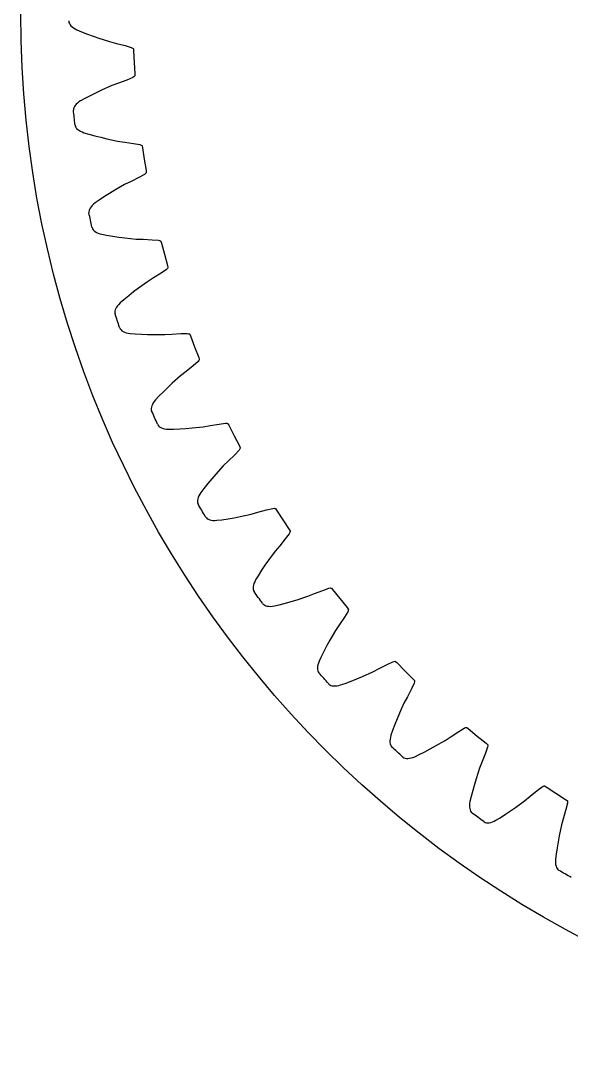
# Model space of a CAD drawing. Extents: x -32.5 to 32.5, y -32.5 to 32.5.
# Drawn here: x -32.5 to -15.31, y -32.5 to -0.22 of the extents above; entities that cross this region are included whole.
import ezdxf

# ---------------------------------------------------------------- set-up
doc = ezdxf.new("R2010")
doc.units = 0

msp = doc.modelspace()

# ---------------------------------------------------------------- linework, layer by layer
msp.add_circle((0, 0), 32.5)
msp.add_circle((0, 0), 32.5)
at = {"layer": 'layer0'}
for p, q in [((-30.999, -0.216), (-30.999, -0.234)), ((-30.999, -0.234), (-30.993, -0.27)), ((-30.993, -0.27), (-30.979, -0.306)), ((-30.979, -0.306), (-30.958, -0.341)), ((-30.958, -0.341), (-30.93, -0.376)), ((-30.93, -0.376), (-30.894, -0.409)), ((-30.894, -0.409), (-30.852, -0.441)), ((-30.852, -0.441), (-30.802, -0.472)), ((-30.802, -0.472), (-30.744, -0.501)), ((-30.744, -0.501), (-30.602, -0.56)), ((-30.602, -0.56), (-30.416, -0.632)), ((-30.416, -0.632), (-30.24, -0.698)), ((-30.24, -0.698), (-30.059, -0.762)), ((-30.059, -0.762), (-29.727, -0.869)), ((-29.727, -0.869), (-29.509, -0.923)), ((-29.509, -0.923), (-29.241, -0.994)), ((-29.241, -0.994), (-29.049, -1.051)), ((-29.049, -1.051), (-29.011, -1.069)), ((-29.011, -1.069), (-28.99, -1.087)), ((-28.99, -1.087), (-28.983, -1.097)), ((-28.983, -1.097), (-28.976, -1.157)), ((-28.976, -1.157), (-28.96, -1.518)), ((-28.96, -1.518), (-28.96, -1.518)), ((-28.96, -1.518), (-28.938, -1.878)), ((-28.938, -1.878), (-28.939, -1.938)), ((-29.655, -2.243), (-29.974, -2.385)), ((-29.443, -2.166), (-29.655, -2.243)), ((-29.184, -2.068), (-29.443, -2.166)), ((-29, -1.991), (-29.184, -2.068)), ((-28.964, -1.969), (-29, -1.991)), ((-28.945, -1.949), (-28.964, -1.969)), ((-28.939, -1.938), (-28.945, -1.949)), ((-30.315, -2.55), (-30.493, -2.642)), ((-30.147, -2.467), (-30.315, -2.55)), ((-29.974, -2.385), (-30.147, -2.467)), ((-30.824, -2.897), (-30.841, -2.934)), ((-30.8, -2.859), (-30.824, -2.897)), ((-30.768, -2.822), (-30.8, -2.859)), ((-30.729, -2.786), (-30.768, -2.822)), ((-30.682, -2.751), (-30.729, -2.786)), ((-30.628, -2.716), (-30.682, -2.751)), ((-30.493, -2.642), (-30.628, -2.716)), ((-30.851, -2.971), (-30.853, -3.007)), ((-30.841, -2.934), (-30.851, -2.971)), ((-30.807, -3.455), (-30.804, -3.473)), ((-30.804, -3.473), (-30.795, -3.508)), ((-30.795, -3.508), (-30.777, -3.543)), ((-30.777, -3.543), (-30.753, -3.575)), ((-30.753, -3.575), (-30.721, -3.607)), ((-30.721, -3.607), (-30.682, -3.636)), ((-30.682, -3.636), (-30.637, -3.664)), ((-30.637, -3.664), (-30.584, -3.689)), ((-30.584, -3.689), (-30.524, -3.711)), ((-30.524, -3.711), (-30.376, -3.755)), ((-30.376, -3.755), (-30.183, -3.808)), ((-30.183, -3.808), (-30.001, -3.855)), ((-30.001, -3.855), (-29.815, -3.899)), ((-29.815, -3.899), (-29.474, -3.971)), ((-29.474, -3.971), (-29.25, -4.003)), ((-29.25, -4.003), (-28.976, -4.045)), ((-28.976, -4.045), (-28.78, -4.082)), ((-28.78, -4.082), (-28.74, -4.096)), ((-28.74, -4.096), (-28.717, -4.111)), ((-28.717, -4.111), (-28.709, -4.121)), ((-28.709, -4.121), (-28.696, -4.179)), ((-28.696, -4.179), (-28.643, -4.537)), ((-28.643, -4.537), (-28.643, -4.537)), ((-28.643, -4.537), (-28.583, -4.893)), ((-28.808, -5.107), (-29.056, -5.232)), ((-28.633, -5.012), (-28.808, -5.107)), ((-28.599, -4.986), (-28.633, -5.012)), ((-28.582, -4.964), (-28.599, -4.986)), ((-28.583, -4.893), (-28.578, -4.952)), ((-28.578, -4.952), (-28.582, -4.964)), ((-29.258, -5.331), (-29.56, -5.505)), ((-29.056, -5.232), (-29.258, -5.331)), ((-29.883, -5.705), (-30.05, -5.815)), ((-29.724, -5.604), (-29.883, -5.705)), ((-29.56, -5.505), (-29.724, -5.604)), ((-30.353, -6.103), (-30.366, -6.141)), ((-30.332, -6.063), (-30.353, -6.103)), ((-30.304, -6.023), (-30.332, -6.063)), ((-30.269, -5.983), (-30.304, -6.023)), ((-30.227, -5.943), (-30.269, -5.983)), ((-30.177, -5.903), (-30.227, -5.943)), ((-30.05, -5.815), (-30.177, -5.903)), ((-30.366, -6.141), (-30.372, -6.179)), ((-30.372, -6.179), (-30.37, -6.216)), ((-30.277, -6.656), (-30.273, -6.674)), ((-30.273, -6.674), (-30.259, -6.708)), ((-30.259, -6.708), (-30.239, -6.74)), ((-30.239, -6.74), (-30.211, -6.77)), ((-30.211, -6.77), (-30.176, -6.798)), ((-30.176, -6.798), (-30.134, -6.823)), ((-30.134, -6.823), (-30.086, -6.846)), ((-30.086, -6.846), (-30.03, -6.865)), ((-30.03, -6.865), (-29.969, -6.882)), ((-29.969, -6.882), (-29.817, -6.91)), ((-29.817, -6.91), (-29.62, -6.943)), ((-29.62, -6.943), (-29.434, -6.97)), ((-29.434, -6.97), (-29.244, -6.995)), ((-29.244, -6.995), (-28.897, -7.031)), ((-28.897, -7.031), (-28.672, -7.038)), ((-28.672, -7.038), (-28.395, -7.052)), ((-28.395, -7.052), (-28.196, -7.068)), ((-28.196, -7.068), (-28.155, -7.078)), ((-28.155, -7.078), (-28.13, -7.091)), ((-28.13, -7.091), (-28.121, -7.099)), ((-28.121, -7.099), (-28.102, -7.156)), ((-28.102, -7.156), (-28.012, -7.506)), ((-28.012, -7.506), (-28.012, -7.506)), ((-28.012, -7.506), (-27.915, -7.854)), ((-27.952, -7.977), (-28.116, -8.091)), ((-27.922, -7.948), (-27.952, -7.977)), ((-27.907, -7.925), (-27.922, -7.948)), ((-27.915, -7.854), (-27.904, -7.913)), ((-27.904, -7.913), (-27.907, -7.925)), ((-28.541, -8.36), (-28.823, -8.564)), ((-28.35, -8.241), (-28.541, -8.36)), ((-28.116, -8.091), (-28.35, -8.241)), ((-28.975, -8.681), (-29.123, -8.798)), ((-28.823, -8.564), (-28.975, -8.681)), ((-29.394, -9.025), (-29.44, -9.07)), ((-29.277, -8.924), (-29.394, -9.025)), ((-29.123, -8.798), (-29.277, -8.924)), ((-29.558, -9.282), (-29.559, -9.32)), ((-29.559, -9.32), (-29.554, -9.356)), ((-29.549, -9.242), (-29.558, -9.282)), ((-29.532, -9.201), (-29.549, -9.242)), ((-29.509, -9.158), (-29.532, -9.201)), ((-29.478, -9.114), (-29.509, -9.158)), ((-29.44, -9.07), (-29.478, -9.114)), ((-29.415, -9.785), (-29.409, -9.802)), ((-29.409, -9.802), (-29.392, -9.834)), ((-29.392, -9.834), (-29.368, -9.864)), ((-29.368, -9.864), (-29.338, -9.891)), ((-29.338, -9.891), (-29.3, -9.915)), ((-29.3, -9.915), (-29.256, -9.936)), ((-29.256, -9.936), (-29.205, -9.953)), ((-29.205, -9.953), (-29.148, -9.967)), ((-29.148, -9.967), (-29.085, -9.977)), ((-29.085, -9.977), (-28.931, -9.989)), ((-28.931, -9.989), (-28.732, -10.001)), ((-28.732, -10.001), (-28.544, -10.009)), ((-28.004, -10.013), (-27.779, -9.997)), ((-27.779, -9.997), (-27.502, -9.981)), ((-27.502, -9.981), (-27.303, -9.976)), ((-27.303, -9.976), (-27.261, -9.982)), ((-27.261, -9.982), (-27.235, -9.992)), ((-27.235, -9.992), (-27.225, -10)), ((-27.225, -10), (-27.2, -10.054)), ((-28.544, -10.009), (-28.352, -10.013)), ((-28.352, -10.013), (-28.004, -10.013)), ((-27.2, -10.054), (-27.074, -10.393)), ((-27.074, -10.393), (-27.074, -10.393)), ((-27.074, -10.393), (-26.941, -10.729)), ((-26.965, -10.855), (-27.117, -10.985)), ((-26.938, -10.823), (-26.965, -10.855)), ((-26.941, -10.729), (-26.924, -10.786)), ((-26.926, -10.798), (-26.938, -10.823)), ((-26.924, -10.786), (-26.926, -10.798)), ((-27.511, -11.297), (-27.77, -11.53)), ((-27.333, -11.159), (-27.511, -11.297)), ((-27.117, -10.985), (-27.333, -11.159)), ((-27.77, -11.53), (-27.909, -11.662)), ((-28.184, -11.936), (-28.29, -12.048)), ((-28.044, -11.793), (-28.184, -11.936)), ((-27.909, -11.662), (-28.044, -11.793)), ((-28.409, -12.237), (-28.421, -12.28)), ((-28.39, -12.192), (-28.409, -12.237)), ((-28.364, -12.145), (-28.39, -12.192)), ((-28.331, -12.097), (-28.364, -12.145)), ((-28.29, -12.048), (-28.331, -12.097)), ((-28.421, -12.28), (-28.425, -12.321)), ((-28.425, -12.321), (-28.423, -12.359)), ((-28.423, -12.359), (-28.414, -12.394)), ((-28.231, -12.806), (-28.224, -12.822)), ((-28.224, -12.822), (-28.203, -12.853)), ((-28.203, -12.853), (-28.176, -12.88)), ((-28.176, -12.88), (-28.143, -12.904)), ((-28.143, -12.904), (-28.103, -12.924)), ((-27.15, -12.922), (-26.804, -12.885)), ((-26.804, -12.885), (-26.582, -12.846)), ((-26.582, -12.846), (-26.308, -12.801)), ((-26.308, -12.801), (-26.111, -12.775)), ((-26.111, -12.775), (-26.068, -12.777)), ((-26.068, -12.777), (-26.041, -12.784)), ((-26.041, -12.784), (-26.031, -12.791)), ((-26.031, -12.791), (-26, -12.842)), ((-26, -12.842), (-25.839, -13.166)), ((-28.103, -12.924), (-28.057, -12.94)), ((-28.057, -12.94), (-28.005, -12.952)), ((-28.005, -12.952), (-27.947, -12.959)), ((-27.947, -12.959), (-27.883, -12.962)), ((-27.883, -12.962), (-27.729, -12.958)), ((-27.729, -12.958), (-27.529, -12.949)), ((-27.529, -12.949), (-27.341, -12.937)), ((-27.341, -12.937), (-27.15, -12.922)), ((-25.839, -13.166), (-25.839, -13.166)), ((-25.839, -13.166), (-25.672, -13.486)), ((-25.672, -13.486), (-25.649, -13.541)), ((-25.649, -13.554), (-25.659, -13.579)), ((-25.649, -13.541), (-25.649, -13.554)), ((-25.82, -13.76), (-26.017, -13.955)), ((-25.683, -13.615), (-25.82, -13.76)), ((-25.659, -13.579), (-25.683, -13.615)), ((-26.179, -14.111), (-26.413, -14.37)), ((-26.017, -13.955), (-26.179, -14.111)), ((-26.537, -14.515), (-26.657, -14.66)), ((-26.413, -14.37), (-26.537, -14.515)), ((-26.782, -14.816), (-26.876, -14.939)), ((-26.657, -14.66), (-26.782, -14.816)), ((-26.974, -15.14), (-26.981, -15.184)), ((-26.96, -15.093), (-26.974, -15.14)), ((-26.939, -15.044), (-26.96, -15.093)), ((-26.911, -14.992), (-26.939, -15.044)), ((-26.876, -14.939), (-26.911, -14.992)), ((-26.981, -15.184), (-26.982, -15.224)), ((-26.982, -15.224), (-26.976, -15.262)), ((-26.976, -15.262), (-26.963, -15.297)), ((-25.094, -15.554), (-24.826, -15.481)), ((-24.826, -15.481), (-24.632, -15.435)), ((-24.632, -15.435), (-24.59, -15.432)), ((-24.59, -15.432), (-24.562, -15.436)), ((-24.562, -15.436), (-24.551, -15.442)), ((-24.551, -15.442), (-24.515, -15.49)), ((-24.515, -15.49), (-24.321, -15.794)), ((-26.738, -15.687), (-26.729, -15.702)), ((-26.729, -15.702), (-26.705, -15.73)), ((-26.705, -15.73), (-26.676, -15.755)), ((-26.676, -15.755), (-26.64, -15.775)), ((-26.64, -15.775), (-26.598, -15.79)), ((-26.598, -15.79), (-26.551, -15.802)), ((-26.551, -15.802), (-26.498, -15.808)), ((-26.498, -15.808), (-26.439, -15.809)), ((-26.439, -15.809), (-26.375, -15.806)), ((-26.375, -15.806), (-26.222, -15.786)), ((-26.222, -15.786), (-26.025, -15.756)), ((-26.025, -15.756), (-25.839, -15.724)), ((-25.839, -15.724), (-25.651, -15.689)), ((-25.651, -15.689), (-25.31, -15.616)), ((-25.31, -15.616), (-25.094, -15.554)), ((-24.321, -15.794), (-24.321, -15.794)), ((-24.321, -15.794), (-24.122, -16.096)), ((-24.122, -16.096), (-24.093, -16.148)), ((-24.24, -16.383), (-24.416, -16.598)), ((-24.119, -16.225), (-24.24, -16.383)), ((-24.099, -16.187), (-24.119, -16.225)), ((-24.092, -16.16), (-24.099, -16.187)), ((-24.093, -16.148), (-24.092, -16.16)), ((-24.561, -16.77), (-24.766, -17.052)), ((-24.416, -16.598), (-24.561, -16.77)), ((-24.766, -17.052), (-24.875, -17.21)), ((-24.979, -17.366), (-25.087, -17.535)), ((-24.875, -17.21), (-24.979, -17.366)), ((-25.196, -17.723), (-25.219, -17.777)), ((-25.167, -17.666), (-25.196, -17.723)), ((-25.087, -17.535), (-25.167, -17.666)), ((-25.244, -17.876), (-25.246, -17.921)), ((-25.246, -17.921), (-25.243, -17.961)), ((-25.235, -17.828), (-25.244, -17.876)), ((-25.243, -17.961), (-25.232, -17.998)), ((-25.219, -17.777), (-25.235, -17.828)), ((-25.232, -17.998), (-25.216, -18.031)), ((-23.33, -18.092), (-23.072, -17.991)), ((-23.072, -17.991), (-22.884, -17.925)), ((-22.884, -17.925), (-22.842, -17.917)), ((-22.842, -17.917), (-22.814, -17.919)), ((-22.814, -17.919), (-22.803, -17.924)), ((-22.803, -17.924), (-22.762, -17.968)), ((-22.762, -17.968), (-22.537, -18.25)), ((-24.952, -18.396), (-24.941, -18.41)), ((-24.429, -18.44), (-24.235, -18.39)), ((-24.235, -18.39), (-24.054, -18.339)), ((-24.054, -18.339), (-23.87, -18.284)), ((-23.87, -18.284), (-23.539, -18.176)), ((-23.539, -18.176), (-23.33, -18.092)), ((-22.537, -18.25), (-22.537, -18.25)), ((-22.537, -18.25), (-22.307, -18.529)), ((-24.941, -18.41), (-24.915, -18.436)), ((-24.915, -18.436), (-24.883, -18.457)), ((-24.883, -18.457), (-24.845, -18.473)), ((-24.845, -18.473), (-24.802, -18.484)), ((-24.802, -18.484), (-24.754, -18.49)), ((-24.754, -18.49), (-24.7, -18.491)), ((-24.7, -18.491), (-24.642, -18.486)), ((-24.642, -18.486), (-24.579, -18.476)), ((-24.579, -18.476), (-24.429, -18.44)), ((-22.291, -18.657), (-22.395, -18.827)), ((-22.307, -18.529), (-22.273, -18.578)), ((-22.275, -18.617), (-22.291, -18.657)), ((-22.271, -18.59), (-22.275, -18.617)), ((-22.273, -18.578), (-22.271, -18.59)), ((-22.395, -18.827), (-22.547, -19.059)), ((-22.673, -19.246), (-22.848, -19.547)), ((-22.547, -19.059), (-22.673, -19.246)), ((-22.848, -19.547), (-22.94, -19.715)), ((-23.027, -19.882), (-23.116, -20.061)), ((-22.94, -19.715), (-23.027, -19.882)), ((-23.222, -20.316), (-23.233, -20.368)), ((-23.206, -20.26), (-23.222, -20.316)), ((-23.183, -20.2), (-23.206, -20.26)), ((-23.116, -20.061), (-23.183, -20.2)), ((-21.311, -20.431), (-21.065, -20.304)), ((-21.065, -20.304), (-20.885, -20.219)), ((-20.885, -20.219), (-20.844, -20.207)), ((-20.844, -20.207), (-20.816, -20.206)), ((-20.816, -20.206), (-20.804, -20.209)), ((-20.804, -20.209), (-20.759, -20.248)), ((-20.759, -20.248), (-20.506, -20.506)), ((-23.233, -20.368), (-23.237, -20.417)), ((-23.237, -20.417), (-23.235, -20.461)), ((-23.235, -20.461), (-23.227, -20.502)), ((-23.227, -20.502), (-23.213, -20.537)), ((-23.213, -20.537), (-23.193, -20.568)), ((-21.828, -20.679), (-21.51, -20.537)), ((-21.51, -20.537), (-21.311, -20.431)), ((-20.506, -20.506), (-20.506, -20.506)), ((-20.506, -20.506), (-20.248, -20.759)), ((-22.892, -20.903), (-22.88, -20.916)), ((-22.88, -20.916), (-22.851, -20.939)), ((-22.851, -20.939), (-22.817, -20.957)), ((-22.817, -20.957), (-22.778, -20.969)), ((-22.778, -20.969), (-22.734, -20.975)), ((-22.734, -20.975), (-22.685, -20.976)), ((-22.685, -20.976), (-22.632, -20.972)), ((-22.632, -20.972), (-22.574, -20.961)), ((-22.574, -20.961), (-22.513, -20.944)), ((-22.513, -20.944), (-22.367, -20.893)), ((-22.367, -20.893), (-22.18, -20.822)), ((-22.18, -20.822), (-22.005, -20.753)), ((-22.005, -20.753), (-21.828, -20.679)), ((-20.219, -20.885), (-20.304, -21.065)), ((-20.248, -20.759), (-20.209, -20.804)), ((-20.207, -20.844), (-20.219, -20.885)), ((-20.209, -20.804), (-20.206, -20.816)), ((-20.206, -20.816), (-20.207, -20.844)), ((-20.304, -21.065), (-20.431, -21.311)), ((-20.537, -21.51), (-20.679, -21.828)), ((-20.431, -21.311), (-20.537, -21.51)), ((-20.679, -21.828), (-20.753, -22.005)), ((-20.822, -22.18), (-20.893, -22.367)), ((-20.753, -22.005), (-20.822, -22.18)), ((-18.657, -22.291), (-18.617, -22.275)), ((-18.617, -22.275), (-18.59, -22.271)), ((-18.59, -22.271), (-18.578, -22.273)), ((-18.578, -22.273), (-18.529, -22.307)), ((-20.961, -22.574), (-20.972, -22.632)), ((-20.944, -22.513), (-20.961, -22.574)), ((-20.893, -22.367), (-20.944, -22.513)), ((-19.246, -22.673), (-19.059, -22.547)), ((-19.059, -22.547), (-18.827, -22.395)), ((-18.827, -22.395), (-18.657, -22.291)), ((-18.529, -22.307), (-18.25, -22.537)), ((-18.25, -22.537), (-18.25, -22.537)), ((-18.25, -22.537), (-17.968, -22.762)), ((-20.972, -22.632), (-20.976, -22.685)), ((-20.976, -22.685), (-20.975, -22.734)), ((-20.975, -22.734), (-20.969, -22.778)), ((-20.969, -22.778), (-20.957, -22.817)), ((-20.957, -22.817), (-20.939, -22.851)), ((-20.939, -22.851), (-20.916, -22.88)), ((-19.715, -22.94), (-19.547, -22.848)), ((-19.547, -22.848), (-19.246, -22.673)), ((-17.925, -22.884), (-17.991, -23.072)), ((-17.968, -22.762), (-17.924, -22.803)), ((-17.917, -22.842), (-17.925, -22.884)), ((-17.924, -22.803), (-17.919, -22.814)), ((-17.919, -22.814), (-17.917, -22.842)), ((-20.582, -23.181), (-20.568, -23.193)), ((-20.568, -23.193), (-20.537, -23.213)), ((-20.537, -23.213), (-20.502, -23.227)), ((-20.502, -23.227), (-20.461, -23.235)), ((-20.461, -23.235), (-20.417, -23.237)), ((-20.417, -23.237), (-20.368, -23.233)), ((-20.368, -23.233), (-20.316, -23.222)), ((-20.316, -23.222), (-20.26, -23.206)), ((-20.26, -23.206), (-20.2, -23.183)), ((-20.2, -23.183), (-20.061, -23.116)), ((-20.061, -23.116), (-19.882, -23.027)), ((-19.882, -23.027), (-19.715, -22.94)), ((-17.991, -23.072), (-18.092, -23.33)), ((-18.176, -23.539), (-18.284, -23.87)), ((-18.092, -23.33), (-18.176, -23.539)), ((-18.284, -23.87), (-18.339, -24.054)), ((-18.339, -24.054), (-18.39, -24.235)), ((-16.383, -24.24), (-16.225, -24.119)), ((-16.225, -24.119), (-16.187, -24.099)), ((-16.187, -24.099), (-16.16, -24.092)), ((-16.16, -24.092), (-16.148, -24.093)), ((-16.148, -24.093), (-16.096, -24.122)), ((-16.096, -24.122), (-15.794, -24.321)), ((-18.44, -24.429), (-18.476, -24.579)), ((-18.39, -24.235), (-18.44, -24.429)), ((-16.77, -24.561), (-16.598, -24.416)), ((-16.598, -24.416), (-16.383, -24.24)), ((-15.794, -24.321), (-15.794, -24.321)), ((-15.794, -24.321), (-15.49, -24.515)), ((-15.49, -24.515), (-15.442, -24.551)), ((-18.486, -24.642), (-18.491, -24.7)), ((-18.491, -24.7), (-18.49, -24.754)), ((-18.49, -24.754), (-18.484, -24.802)), ((-18.476, -24.579), (-18.486, -24.642)), ((-18.484, -24.802), (-18.473, -24.845)), ((-18.473, -24.845), (-18.457, -24.883)), ((-17.21, -24.875), (-17.052, -24.766)), ((-17.052, -24.766), (-16.77, -24.561)), ((-15.481, -24.826), (-15.554, -25.094)), ((-15.435, -24.632), (-15.481, -24.826)), ((-15.442, -24.551), (-15.436, -24.562)), ((-15.436, -24.562), (-15.432, -24.59)), ((-15.432, -24.59), (-15.435, -24.632)), ((-18.457, -24.883), (-18.436, -24.915)), ((-18.436, -24.915), (-18.41, -24.941)), ((-17.723, -25.196), (-17.666, -25.167)), ((-17.666, -25.167), (-17.535, -25.087)), ((-17.535, -25.087), (-17.366, -24.979)), ((-17.366, -24.979), (-17.21, -24.875)), ((-15.554, -25.094), (-15.616, -25.31)), ((-18.046, -25.206), (-18.031, -25.216)), ((-18.031, -25.216), (-17.998, -25.232)), ((-17.998, -25.232), (-17.961, -25.243)), ((-17.961, -25.243), (-17.921, -25.246)), ((-17.921, -25.246), (-17.876, -25.244)), ((-17.876, -25.244), (-17.828, -25.235)), ((-17.828, -25.235), (-17.777, -25.219)), ((-17.777, -25.219), (-17.723, -25.196)), ((-15.616, -25.31), (-15.689, -25.651)), ((-15.689, -25.651), (-15.724, -25.839)), ((-15.756, -26.025), (-15.786, -26.222)), ((-15.724, -25.839), (-15.756, -26.025)), ((-15.806, -26.375), (-15.809, -26.439)), ((-15.809, -26.439), (-15.808, -26.498)), ((-15.786, -26.222), (-15.806, -26.375)), ((-15.808, -26.498), (-15.802, -26.551)), ((-15.802, -26.551), (-15.79, -26.598)), ((-15.79, -26.598), (-15.775, -26.64)), ((-15.775, -26.64), (-15.755, -26.676)), ((-15.755, -26.676), (-15.73, -26.705)), ((-15.73, -26.705), (-15.702, -26.729))]:
    msp.add_line(p, q, dxfattribs=at)
for centre, start, end in [((-63.153, -6.608), 5.5676, 6.3611), ((-62.117, -13.173), 11.5676, 12.3611), ((-60.399, -19.594), 17.5676, 18.3611), ((-58.02, -25.8), 23.5676, 24.3611), ((-55.006, -31.724), 29.5676, 30.3611), ((-51.388, -37.3), 35.5676, 36.3611), ((-47.208, -42.467), 41.5676, 42.3611), ((-42.51, -47.169), 47.5676, 48.3611), ((-37.347, -51.354), 53.5676, 54.3611), ((-31.774, -54.976), 59.5676, 60.3611)]:
    msp.add_arc(centre, 32.5, start, end, dxfattribs=at)
at = {"layer": 'layer1'}
for p, q in [((-30.999, -0.216), (-30.999, -0.234)), ((-30.999, -0.234), (-30.993, -0.27)), ((-30.993, -0.27), (-30.979, -0.306)), ((-30.979, -0.306), (-30.958, -0.341)), ((-30.958, -0.341), (-30.93, -0.376)), ((-30.93, -0.376), (-30.894, -0.409)), ((-30.894, -0.409), (-30.852, -0.441)), ((-30.852, -0.441), (-30.802, -0.472)), ((-30.802, -0.472), (-30.744, -0.501)), ((-30.744, -0.501), (-30.602, -0.56)), ((-30.602, -0.56), (-30.416, -0.632)), ((-30.416, -0.632), (-30.24, -0.698)), ((-30.24, -0.698), (-30.059, -0.762)), ((-30.059, -0.762), (-29.727, -0.869)), ((-29.727, -0.869), (-29.509, -0.923)), ((-29.509, -0.923), (-29.241, -0.994)), ((-29.241, -0.994), (-29.049, -1.051)), ((-29.049, -1.051), (-29.011, -1.069)), ((-29.011, -1.069), (-28.99, -1.087)), ((-28.99, -1.087), (-28.983, -1.097)), ((-28.983, -1.097), (-28.976, -1.157)), ((-28.976, -1.157), (-28.96, -1.518)), ((-28.96, -1.518), (-28.96, -1.518)), ((-28.96, -1.518), (-28.938, -1.878)), ((-28.938, -1.878), (-28.939, -1.938)), ((-29.655, -2.243), (-29.974, -2.385)), ((-29.443, -2.166), (-29.655, -2.243)), ((-29.184, -2.068), (-29.443, -2.166)), ((-29, -1.991), (-29.184, -2.068)), ((-28.964, -1.969), (-29, -1.991)), ((-28.945, -1.949), (-28.964, -1.969)), ((-28.939, -1.938), (-28.945, -1.949)), ((-30.315, -2.55), (-30.493, -2.642)), ((-30.147, -2.467), (-30.315, -2.55)), ((-29.974, -2.385), (-30.147, -2.467)), ((-30.824, -2.897), (-30.841, -2.934)), ((-30.8, -2.859), (-30.824, -2.897)), ((-30.768, -2.822), (-30.8, -2.859)), ((-30.729, -2.786), (-30.768, -2.822)), ((-30.682, -2.751), (-30.729, -2.786)), ((-30.628, -2.716), (-30.682, -2.751)), ((-30.493, -2.642), (-30.628, -2.716)), ((-30.851, -2.971), (-30.853, -3.007)), ((-30.841, -2.934), (-30.851, -2.971)), ((-30.807, -3.455), (-30.804, -3.473)), ((-30.804, -3.473), (-30.795, -3.508)), ((-30.795, -3.508), (-30.777, -3.543)), ((-30.777, -3.543), (-30.753, -3.575)), ((-30.753, -3.575), (-30.721, -3.607)), ((-30.721, -3.607), (-30.682, -3.636)), ((-30.682, -3.636), (-30.637, -3.664)), ((-30.637, -3.664), (-30.584, -3.689)), ((-30.584, -3.689), (-30.524, -3.711)), ((-30.524, -3.711), (-30.376, -3.755)), ((-30.376, -3.755), (-30.183, -3.808)), ((-30.183, -3.808), (-30.001, -3.855)), ((-30.001, -3.855), (-29.815, -3.899)), ((-29.815, -3.899), (-29.474, -3.971)), ((-29.474, -3.971), (-29.25, -4.003)), ((-29.25, -4.003), (-28.976, -4.045)), ((-28.976, -4.045), (-28.78, -4.082)), ((-28.78, -4.082), (-28.74, -4.096)), ((-28.74, -4.096), (-28.717, -4.111)), ((-28.717, -4.111), (-28.709, -4.121)), ((-28.709, -4.121), (-28.696, -4.179)), ((-28.696, -4.179), (-28.643, -4.537)), ((-28.643, -4.537), (-28.643, -4.537)), ((-28.643, -4.537), (-28.583, -4.893)), ((-28.808, -5.107), (-29.056, -5.232)), ((-28.633, -5.012), (-28.808, -5.107)), ((-28.599, -4.986), (-28.633, -5.012)), ((-28.582, -4.964), (-28.599, -4.986)), ((-28.583, -4.893), (-28.578, -4.952)), ((-28.578, -4.952), (-28.582, -4.964)), ((-29.258, -5.331), (-29.56, -5.505)), ((-29.056, -5.232), (-29.258, -5.331)), ((-29.883, -5.705), (-30.05, -5.815)), ((-29.724, -5.604), (-29.883, -5.705)), ((-29.56, -5.505), (-29.724, -5.604)), ((-30.353, -6.103), (-30.366, -6.141)), ((-30.332, -6.063), (-30.353, -6.103)), ((-30.304, -6.023), (-30.332, -6.063)), ((-30.269, -5.983), (-30.304, -6.023)), ((-30.227, -5.943), (-30.269, -5.983)), ((-30.177, -5.903), (-30.227, -5.943)), ((-30.05, -5.815), (-30.177, -5.903)), ((-30.366, -6.141), (-30.372, -6.179)), ((-30.372, -6.179), (-30.37, -6.216)), ((-30.277, -6.656), (-30.273, -6.674)), ((-30.273, -6.674), (-30.259, -6.708)), ((-30.259, -6.708), (-30.239, -6.74)), ((-30.239, -6.74), (-30.211, -6.77)), ((-30.211, -6.77), (-30.176, -6.798)), ((-30.176, -6.798), (-30.134, -6.823)), ((-30.134, -6.823), (-30.086, -6.846)), ((-30.086, -6.846), (-30.03, -6.865)), ((-30.03, -6.865), (-29.969, -6.882)), ((-29.969, -6.882), (-29.817, -6.91)), ((-29.817, -6.91), (-29.62, -6.943)), ((-29.62, -6.943), (-29.434, -6.97)), ((-29.434, -6.97), (-29.244, -6.995)), ((-29.244, -6.995), (-28.897, -7.031)), ((-28.897, -7.031), (-28.672, -7.038)), ((-28.672, -7.038), (-28.395, -7.052)), ((-28.395, -7.052), (-28.196, -7.068)), ((-28.196, -7.068), (-28.155, -7.078)), ((-28.155, -7.078), (-28.13, -7.091)), ((-28.13, -7.091), (-28.121, -7.099)), ((-28.121, -7.099), (-28.102, -7.156)), ((-28.102, -7.156), (-28.012, -7.506)), ((-28.012, -7.506), (-28.012, -7.506)), ((-28.012, -7.506), (-27.915, -7.854)), ((-27.952, -7.977), (-28.116, -8.091)), ((-27.922, -7.948), (-27.952, -7.977)), ((-27.907, -7.925), (-27.922, -7.948)), ((-27.915, -7.854), (-27.904, -7.913)), ((-27.904, -7.913), (-27.907, -7.925)), ((-28.541, -8.36), (-28.823, -8.564)), ((-28.35, -8.241), (-28.541, -8.36)), ((-28.116, -8.091), (-28.35, -8.241)), ((-28.975, -8.681), (-29.123, -8.798)), ((-28.823, -8.564), (-28.975, -8.681)), ((-29.394, -9.025), (-29.44, -9.07)), ((-29.277, -8.924), (-29.394, -9.025)), ((-29.123, -8.798), (-29.277, -8.924)), ((-29.558, -9.282), (-29.559, -9.32)), ((-29.559, -9.32), (-29.554, -9.356)), ((-29.549, -9.242), (-29.558, -9.282)), ((-29.532, -9.201), (-29.549, -9.242)), ((-29.509, -9.158), (-29.532, -9.201)), ((-29.478, -9.114), (-29.509, -9.158)), ((-29.44, -9.07), (-29.478, -9.114)), ((-29.415, -9.785), (-29.409, -9.802)), ((-29.409, -9.802), (-29.392, -9.834)), ((-29.392, -9.834), (-29.368, -9.864)), ((-29.368, -9.864), (-29.338, -9.891)), ((-29.338, -9.891), (-29.3, -9.915)), ((-29.3, -9.915), (-29.256, -9.936)), ((-29.256, -9.936), (-29.205, -9.953)), ((-29.205, -9.953), (-29.148, -9.967)), ((-29.148, -9.967), (-29.085, -9.977)), ((-29.085, -9.977), (-28.931, -9.989)), ((-28.931, -9.989), (-28.732, -10.001)), ((-28.732, -10.001), (-28.544, -10.009)), ((-28.004, -10.013), (-27.779, -9.997)), ((-27.779, -9.997), (-27.502, -9.981)), ((-27.502, -9.981), (-27.303, -9.976)), ((-27.303, -9.976), (-27.261, -9.982)), ((-27.261, -9.982), (-27.235, -9.992)), ((-27.235, -9.992), (-27.225, -10)), ((-27.225, -10), (-27.2, -10.054)), ((-28.544, -10.009), (-28.352, -10.013)), ((-28.352, -10.013), (-28.004, -10.013)), ((-27.2, -10.054), (-27.074, -10.393)), ((-27.074, -10.393), (-27.074, -10.393)), ((-27.074, -10.393), (-26.941, -10.729)), ((-26.965, -10.855), (-27.117, -10.985)), ((-26.938, -10.823), (-26.965, -10.855)), ((-26.941, -10.729), (-26.924, -10.786)), ((-26.926, -10.798), (-26.938, -10.823)), ((-26.924, -10.786), (-26.926, -10.798)), ((-27.511, -11.297), (-27.77, -11.53)), ((-27.333, -11.159), (-27.511, -11.297)), ((-27.117, -10.985), (-27.333, -11.159)), ((-27.77, -11.53), (-27.909, -11.662)), ((-28.184, -11.936), (-28.29, -12.048)), ((-28.044, -11.793), (-28.184, -11.936)), ((-27.909, -11.662), (-28.044, -11.793)), ((-28.409, -12.237), (-28.421, -12.28)), ((-28.39, -12.192), (-28.409, -12.237)), ((-28.364, -12.145), (-28.39, -12.192)), ((-28.331, -12.097), (-28.364, -12.145)), ((-28.29, -12.048), (-28.331, -12.097)), ((-28.421, -12.28), (-28.425, -12.321)), ((-28.425, -12.321), (-28.423, -12.359)), ((-28.423, -12.359), (-28.414, -12.394)), ((-28.231, -12.806), (-28.224, -12.822)), ((-28.224, -12.822), (-28.203, -12.853)), ((-28.203, -12.853), (-28.176, -12.88)), ((-28.176, -12.88), (-28.143, -12.904)), ((-28.143, -12.904), (-28.103, -12.924)), ((-27.15, -12.922), (-26.804, -12.885)), ((-26.804, -12.885), (-26.582, -12.846)), ((-26.582, -12.846), (-26.308, -12.801)), ((-26.308, -12.801), (-26.111, -12.775)), ((-26.111, -12.775), (-26.068, -12.777)), ((-26.068, -12.777), (-26.041, -12.784)), ((-26.041, -12.784), (-26.031, -12.791)), ((-26.031, -12.791), (-26, -12.842)), ((-26, -12.842), (-25.839, -13.166)), ((-28.103, -12.924), (-28.057, -12.94)), ((-28.057, -12.94), (-28.005, -12.952)), ((-28.005, -12.952), (-27.947, -12.959)), ((-27.947, -12.959), (-27.883, -12.962)), ((-27.883, -12.962), (-27.729, -12.958)), ((-27.729, -12.958), (-27.529, -12.949)), ((-27.529, -12.949), (-27.341, -12.937)), ((-27.341, -12.937), (-27.15, -12.922)), ((-25.839, -13.166), (-25.839, -13.166)), ((-25.839, -13.166), (-25.672, -13.486)), ((-25.672, -13.486), (-25.649, -13.541)), ((-25.649, -13.554), (-25.659, -13.579)), ((-25.649, -13.541), (-25.649, -13.554)), ((-25.82, -13.76), (-26.017, -13.955)), ((-25.683, -13.615), (-25.82, -13.76)), ((-25.659, -13.579), (-25.683, -13.615)), ((-26.179, -14.111), (-26.413, -14.37)), ((-26.017, -13.955), (-26.179, -14.111)), ((-26.537, -14.515), (-26.657, -14.66)), ((-26.413, -14.37), (-26.537, -14.515)), ((-26.782, -14.816), (-26.876, -14.939)), ((-26.657, -14.66), (-26.782, -14.816)), ((-26.974, -15.14), (-26.981, -15.184)), ((-26.96, -15.093), (-26.974, -15.14)), ((-26.939, -15.044), (-26.96, -15.093)), ((-26.911, -14.992), (-26.939, -15.044)), ((-26.876, -14.939), (-26.911, -14.992)), ((-26.981, -15.184), (-26.982, -15.224)), ((-26.982, -15.224), (-26.976, -15.262)), ((-26.976, -15.262), (-26.963, -15.297)), ((-25.094, -15.554), (-24.826, -15.481)), ((-24.826, -15.481), (-24.632, -15.435)), ((-24.632, -15.435), (-24.59, -15.432)), ((-24.59, -15.432), (-24.562, -15.436)), ((-24.562, -15.436), (-24.551, -15.442)), ((-24.551, -15.442), (-24.515, -15.49)), ((-24.515, -15.49), (-24.321, -15.794)), ((-26.738, -15.687), (-26.729, -15.702)), ((-26.729, -15.702), (-26.705, -15.73)), ((-26.705, -15.73), (-26.676, -15.755)), ((-26.676, -15.755), (-26.64, -15.775)), ((-26.64, -15.775), (-26.598, -15.79)), ((-26.598, -15.79), (-26.551, -15.802)), ((-26.551, -15.802), (-26.498, -15.808)), ((-26.498, -15.808), (-26.439, -15.809)), ((-26.439, -15.809), (-26.375, -15.806)), ((-26.375, -15.806), (-26.222, -15.786)), ((-26.222, -15.786), (-26.025, -15.756)), ((-26.025, -15.756), (-25.839, -15.724)), ((-25.839, -15.724), (-25.651, -15.689)), ((-25.651, -15.689), (-25.31, -15.616)), ((-25.31, -15.616), (-25.094, -15.554)), ((-24.321, -15.794), (-24.321, -15.794)), ((-24.321, -15.794), (-24.122, -16.096)), ((-24.122, -16.096), (-24.093, -16.148)), ((-24.24, -16.383), (-24.416, -16.598)), ((-24.119, -16.225), (-24.24, -16.383)), ((-24.099, -16.187), (-24.119, -16.225)), ((-24.092, -16.16), (-24.099, -16.187)), ((-24.093, -16.148), (-24.092, -16.16)), ((-24.561, -16.77), (-24.766, -17.052)), ((-24.416, -16.598), (-24.561, -16.77)), ((-24.766, -17.052), (-24.875, -17.21)), ((-24.979, -17.366), (-25.087, -17.535)), ((-24.875, -17.21), (-24.979, -17.366)), ((-25.196, -17.723), (-25.219, -17.777)), ((-25.167, -17.666), (-25.196, -17.723)), ((-25.087, -17.535), (-25.167, -17.666)), ((-25.244, -17.876), (-25.246, -17.921)), ((-25.246, -17.921), (-25.243, -17.961)), ((-25.235, -17.828), (-25.244, -17.876)), ((-25.243, -17.961), (-25.232, -17.998)), ((-25.219, -17.777), (-25.235, -17.828)), ((-25.232, -17.998), (-25.216, -18.031)), ((-23.33, -18.092), (-23.072, -17.991)), ((-23.072, -17.991), (-22.884, -17.925)), ((-22.884, -17.925), (-22.842, -17.917)), ((-22.842, -17.917), (-22.814, -17.919)), ((-22.814, -17.919), (-22.803, -17.924)), ((-22.803, -17.924), (-22.762, -17.968)), ((-22.762, -17.968), (-22.537, -18.25)), ((-24.952, -18.396), (-24.941, -18.41)), ((-24.429, -18.44), (-24.235, -18.39)), ((-24.235, -18.39), (-24.054, -18.339)), ((-24.054, -18.339), (-23.87, -18.284)), ((-23.87, -18.284), (-23.539, -18.176)), ((-23.539, -18.176), (-23.33, -18.092)), ((-22.537, -18.25), (-22.537, -18.25)), ((-22.537, -18.25), (-22.307, -18.529)), ((-24.941, -18.41), (-24.915, -18.436)), ((-24.915, -18.436), (-24.883, -18.457)), ((-24.883, -18.457), (-24.845, -18.473)), ((-24.845, -18.473), (-24.802, -18.484)), ((-24.802, -18.484), (-24.754, -18.49)), ((-24.754, -18.49), (-24.7, -18.491)), ((-24.7, -18.491), (-24.642, -18.486)), ((-24.642, -18.486), (-24.579, -18.476)), ((-24.579, -18.476), (-24.429, -18.44)), ((-22.291, -18.657), (-22.395, -18.827)), ((-22.307, -18.529), (-22.273, -18.578)), ((-22.275, -18.617), (-22.291, -18.657)), ((-22.271, -18.59), (-22.275, -18.617)), ((-22.273, -18.578), (-22.271, -18.59)), ((-22.395, -18.827), (-22.547, -19.059)), ((-22.673, -19.246), (-22.848, -19.547)), ((-22.547, -19.059), (-22.673, -19.246)), ((-22.848, -19.547), (-22.94, -19.715)), ((-23.027, -19.882), (-23.116, -20.061)), ((-22.94, -19.715), (-23.027, -19.882)), ((-23.222, -20.316), (-23.233, -20.368)), ((-23.206, -20.26), (-23.222, -20.316)), ((-23.183, -20.2), (-23.206, -20.26)), ((-23.116, -20.061), (-23.183, -20.2)), ((-21.311, -20.431), (-21.065, -20.304)), ((-21.065, -20.304), (-20.885, -20.219)), ((-20.885, -20.219), (-20.844, -20.207)), ((-20.844, -20.207), (-20.816, -20.206)), ((-20.816, -20.206), (-20.804, -20.209)), ((-20.804, -20.209), (-20.759, -20.248)), ((-20.759, -20.248), (-20.506, -20.506)), ((-23.233, -20.368), (-23.237, -20.417)), ((-23.237, -20.417), (-23.235, -20.461)), ((-23.235, -20.461), (-23.227, -20.502)), ((-23.227, -20.502), (-23.213, -20.537)), ((-23.213, -20.537), (-23.193, -20.568)), ((-21.828, -20.679), (-21.51, -20.537)), ((-21.51, -20.537), (-21.311, -20.431)), ((-20.506, -20.506), (-20.506, -20.506)), ((-20.506, -20.506), (-20.248, -20.759)), ((-22.892, -20.903), (-22.88, -20.916)), ((-22.88, -20.916), (-22.851, -20.939)), ((-22.851, -20.939), (-22.817, -20.957)), ((-22.817, -20.957), (-22.778, -20.969)), ((-22.778, -20.969), (-22.734, -20.975)), ((-22.734, -20.975), (-22.685, -20.976)), ((-22.685, -20.976), (-22.632, -20.972)), ((-22.632, -20.972), (-22.574, -20.961)), ((-22.574, -20.961), (-22.513, -20.944)), ((-22.513, -20.944), (-22.367, -20.893)), ((-22.367, -20.893), (-22.18, -20.822)), ((-22.18, -20.822), (-22.005, -20.753)), ((-22.005, -20.753), (-21.828, -20.679)), ((-20.219, -20.885), (-20.304, -21.065)), ((-20.248, -20.759), (-20.209, -20.804)), ((-20.207, -20.844), (-20.219, -20.885)), ((-20.209, -20.804), (-20.206, -20.816)), ((-20.206, -20.816), (-20.207, -20.844)), ((-20.304, -21.065), (-20.431, -21.311)), ((-20.537, -21.51), (-20.679, -21.828)), ((-20.431, -21.311), (-20.537, -21.51)), ((-20.679, -21.828), (-20.753, -22.005)), ((-20.822, -22.18), (-20.893, -22.367)), ((-20.753, -22.005), (-20.822, -22.18)), ((-18.657, -22.291), (-18.617, -22.275)), ((-18.617, -22.275), (-18.59, -22.271)), ((-18.59, -22.271), (-18.578, -22.273)), ((-18.578, -22.273), (-18.529, -22.307)), ((-20.961, -22.574), (-20.972, -22.632)), ((-20.944, -22.513), (-20.961, -22.574)), ((-20.893, -22.367), (-20.944, -22.513)), ((-19.246, -22.673), (-19.059, -22.547)), ((-19.059, -22.547), (-18.827, -22.395)), ((-18.827, -22.395), (-18.657, -22.291)), ((-18.529, -22.307), (-18.25, -22.537)), ((-18.25, -22.537), (-18.25, -22.537)), ((-18.25, -22.537), (-17.968, -22.762)), ((-20.972, -22.632), (-20.976, -22.685)), ((-20.976, -22.685), (-20.975, -22.734)), ((-20.975, -22.734), (-20.969, -22.778)), ((-20.969, -22.778), (-20.957, -22.817)), ((-20.957, -22.817), (-20.939, -22.851)), ((-20.939, -22.851), (-20.916, -22.88)), ((-19.715, -22.94), (-19.547, -22.848)), ((-19.547, -22.848), (-19.246, -22.673)), ((-17.925, -22.884), (-17.991, -23.072)), ((-17.968, -22.762), (-17.924, -22.803)), ((-17.917, -22.842), (-17.925, -22.884)), ((-17.924, -22.803), (-17.919, -22.814)), ((-17.919, -22.814), (-17.917, -22.842)), ((-20.582, -23.181), (-20.568, -23.193)), ((-20.568, -23.193), (-20.537, -23.213)), ((-20.537, -23.213), (-20.502, -23.227)), ((-20.502, -23.227), (-20.461, -23.235)), ((-20.461, -23.235), (-20.417, -23.237)), ((-20.417, -23.237), (-20.368, -23.233)), ((-20.368, -23.233), (-20.316, -23.222)), ((-20.316, -23.222), (-20.26, -23.206)), ((-20.26, -23.206), (-20.2, -23.183)), ((-20.2, -23.183), (-20.061, -23.116)), ((-20.061, -23.116), (-19.882, -23.027)), ((-19.882, -23.027), (-19.715, -22.94)), ((-17.991, -23.072), (-18.092, -23.33)), ((-18.176, -23.539), (-18.284, -23.87)), ((-18.092, -23.33), (-18.176, -23.539)), ((-18.284, -23.87), (-18.339, -24.054)), ((-18.339, -24.054), (-18.39, -24.235)), ((-16.383, -24.24), (-16.225, -24.119)), ((-16.225, -24.119), (-16.187, -24.099)), ((-16.187, -24.099), (-16.16, -24.092)), ((-16.16, -24.092), (-16.148, -24.093)), ((-16.148, -24.093), (-16.096, -24.122)), ((-16.096, -24.122), (-15.794, -24.321)), ((-18.44, -24.429), (-18.476, -24.579)), ((-18.39, -24.235), (-18.44, -24.429)), ((-16.77, -24.561), (-16.598, -24.416)), ((-16.598, -24.416), (-16.383, -24.24)), ((-15.794, -24.321), (-15.794, -24.321)), ((-15.794, -24.321), (-15.49, -24.515)), ((-15.49, -24.515), (-15.442, -24.551)), ((-18.486, -24.642), (-18.491, -24.7)), ((-18.491, -24.7), (-18.49, -24.754)), ((-18.49, -24.754), (-18.484, -24.802)), ((-18.476, -24.579), (-18.486, -24.642)), ((-18.484, -24.802), (-18.473, -24.845)), ((-18.473, -24.845), (-18.457, -24.883)), ((-17.21, -24.875), (-17.052, -24.766)), ((-17.052, -24.766), (-16.77, -24.561)), ((-15.481, -24.826), (-15.554, -25.094)), ((-15.435, -24.632), (-15.481, -24.826)), ((-15.442, -24.551), (-15.436, -24.562)), ((-15.436, -24.562), (-15.432, -24.59)), ((-15.432, -24.59), (-15.435, -24.632)), ((-18.457, -24.883), (-18.436, -24.915)), ((-18.436, -24.915), (-18.41, -24.941)), ((-17.723, -25.196), (-17.666, -25.167)), ((-17.666, -25.167), (-17.535, -25.087)), ((-17.535, -25.087), (-17.366, -24.979)), ((-17.366, -24.979), (-17.21, -24.875)), ((-15.554, -25.094), (-15.616, -25.31)), ((-18.046, -25.206), (-18.031, -25.216)), ((-18.031, -25.216), (-17.998, -25.232)), ((-17.998, -25.232), (-17.961, -25.243)), ((-17.961, -25.243), (-17.921, -25.246)), ((-17.921, -25.246), (-17.876, -25.244)), ((-17.876, -25.244), (-17.828, -25.235)), ((-17.828, -25.235), (-17.777, -25.219)), ((-17.777, -25.219), (-17.723, -25.196)), ((-15.616, -25.31), (-15.689, -25.651)), ((-15.689, -25.651), (-15.724, -25.839)), ((-15.756, -26.025), (-15.786, -26.222)), ((-15.724, -25.839), (-15.756, -26.025)), ((-15.806, -26.375), (-15.809, -26.439)), ((-15.809, -26.439), (-15.808, -26.498)), ((-15.786, -26.222), (-15.806, -26.375)), ((-15.808, -26.498), (-15.802, -26.551)), ((-15.802, -26.551), (-15.79, -26.598)), ((-15.79, -26.598), (-15.775, -26.64)), ((-15.775, -26.64), (-15.755, -26.676)), ((-15.755, -26.676), (-15.73, -26.705)), ((-15.73, -26.705), (-15.702, -26.729))]:
    msp.add_line(p, q, dxfattribs=at)
for centre, start, end in [((-63.153, -6.608), 5.5676, 6.3611), ((-62.117, -13.173), 11.5676, 12.3611), ((-60.399, -19.594), 17.5676, 18.3611), ((-58.02, -25.8), 23.5676, 24.3611), ((-55.006, -31.724), 29.5676, 30.3611), ((-51.388, -37.3), 35.5676, 36.3611), ((-47.208, -42.467), 41.5676, 42.3611), ((-42.51, -47.169), 47.5676, 48.3611), ((-37.347, -51.354), 53.5676, 54.3611), ((-31.774, -54.976), 59.5676, 60.3611)]:
    msp.add_arc(centre, 32.5, start, end, dxfattribs=at)

doc.saveas('drawing.dxf')
